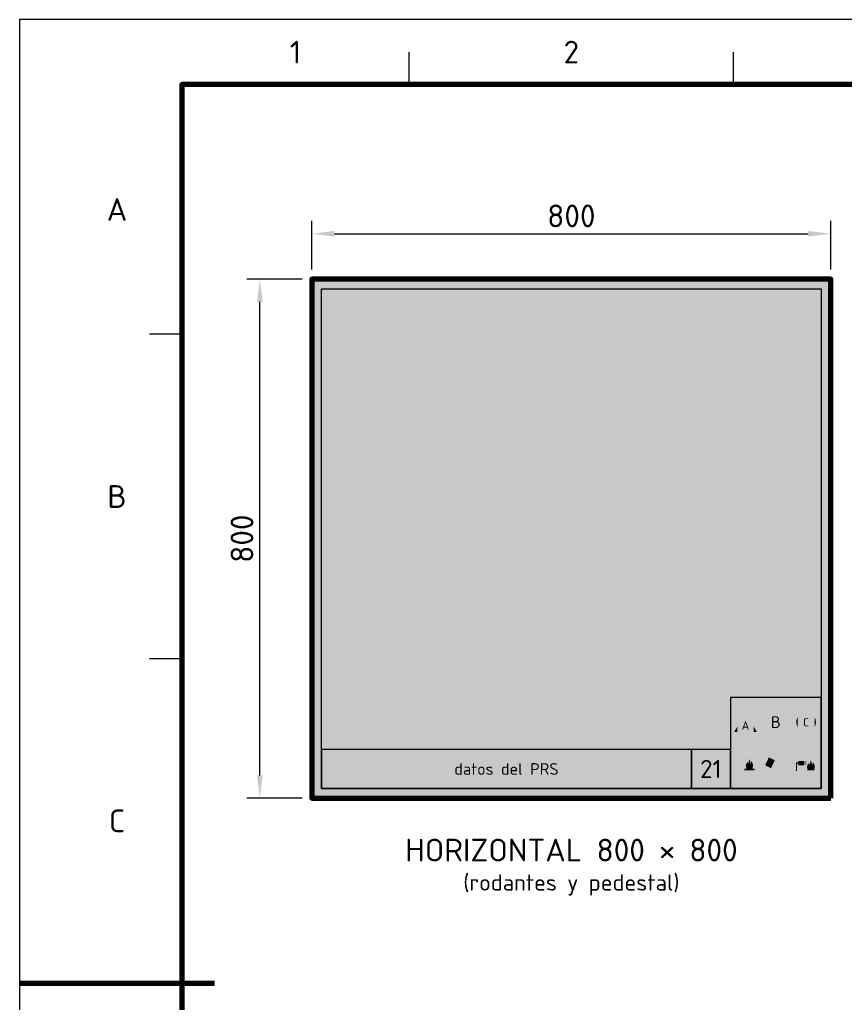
# Model space of a CAD drawing. Header units: millimetres. Extents: x 0 to 420, y 0 to 297.
# Drawn here: x 0 to 127.1, y 145.5 to 297 of the extents above; entities that cross this region are included whole.
import ezdxf
from ezdxf.enums import TextEntityAlignment as Align

# ---------------------------------------------------------------- set-up
doc = ezdxf.new("R2010")
doc.units = ezdxf.units.MM
for name, color, linetype, lineweight in [('01-VISIBLE', 7, 'CONTINUOUS', 70), ('04-COTA', 3, 'CONTINUOUS', 18), ('05-RAYADO', 8, 'CONTINUOUS', 18), ('06-TEXTO', 7, 'CONTINUOUS', 25), ('07-RECUADRO', 7, 'CONTINUOUS', 70), ('08-FINA', 5, 'CONTINUOUS', 18), ('13-GRAFICA', 30, 'CONTINUOUS', 18)]:
    doc.layers.add(name, color=color, linetype=linetype, lineweight=lineweight)
doc.styles.add('ISO3098', font='isocpeur.ttf')
doc.dimstyles.new('FLAMA-IRAM', dxfattribs={"dimtxt": 3.5, "dimasz": 3.5, "dimexe": 2, "dimexo": 1.5, "dimgap": 1, "dimtad": 1, "dimdec": 1, "dimtxsty": 'ISO3098', "dimblk": 'IRAM_FLECHA', "dimblk1": 'IRAM_FLECHA', "dimblk2": 'IRAM_FLECHA', "dimcen": 2.5, "dimclrd": 7, "dimclre": 7, "dimclrt": 7, "dimazin": 3, "dimtfac": 1, "dimtmove": 0, "dimatfit": 3, "dimlwd": 18, "dimlwe": 18})

# ---------------------------------------------------------------- blocks, each defined once
blk = doc.blocks.new('IRAM_FLECHA')
blk.add_solid([(0, 0), (-1, 0.125), (-1, -0.125)])

msp = doc.modelspace()

# ---------------------------------------------------------------- hatches: boundary and pattern name
at = {"layer": '05-RAYADO', "true_color": 0xcdeb5a}
h = msp.add_hatch(color=7, dxfattribs=at)
h.dxf.hatch_style = 1
h.paths.add_polyline_path([(45, 257), (46.5, 257), (46.5, 255.5), (46.5, 178.5), (46.5, 177), (45, 177)])
h = msp.add_hatch(color=7, dxfattribs=at)
h.dxf.hatch_style = 1
h.paths.add_polyline_path([(123.5, 257), (123.5, 255.5), (46.5, 255.5), (46.5, 257)])
h = msp.add_hatch(color=7, dxfattribs=at)
h.dxf.hatch_style = 1
h.paths.add_polyline_path([(125, 257), (125, 177), (123.5, 177), (123.5, 178.5), (123.5, 255.5), (123.5, 257)])
at = {"layer": '05-RAYADO', "true_color": 0xffffff}
h = msp.add_hatch(color=7, dxfattribs=at)
h.dxf.hatch_style = 1
h.paths.add_polyline_path([(46.5, 184.5), (46.5, 255.5), (123.5, 255.5), (123.5, 192.5), (109.5, 192.5), (109.5, 184.5)])
at = {"layer": '05-RAYADO', "true_color": 0xc81e2d}
h = msp.add_hatch(color=7, dxfattribs=at)
h.dxf.hatch_style = 1
h.paths.add_polyline_path([(46.5, 255.211), (46.5, 255.5), (46.789, 255.5)])
h = msp.add_hatch(color=7, dxfattribs=at)
h.dxf.hatch_style = 1
h.paths.add_polyline_path([(46.5, 226.926), (46.5, 241.069), (60.931, 255.5), (75.074, 255.5)])
h = msp.add_hatch(color=7, dxfattribs=at)
h.dxf.hatch_style = 1
h.paths.add_polyline_path([(46.5, 198.642), (46.5, 212.784), (89.216, 255.5), (103.358, 255.5)])
h = msp.add_hatch(color=7, dxfattribs=at)
h.dxf.hatch_style = 1
h.paths.add_polyline_path([(46.5, 184.5), (117.5, 255.5), (123.5, 255.5), (123.5, 247.358), (60.642, 184.5)])
h = msp.add_hatch(color=7, dxfattribs=at)
h.dxf.hatch_style = 1
h.paths.add_polyline_path([(74.784, 184.5), (123.5, 233.216), (123.5, 219.074), (88.926, 184.5)])
h = msp.add_hatch(color=7, dxfattribs=at)
h.dxf.hatch_style = 1
h.paths.add_polyline_path([(123.5, 204.931), (123.5, 192.5), (111.069, 192.5)])
at = {"layer": '05-RAYADO', "true_color": 0xffffff}
h = msp.add_hatch(color=7, dxfattribs=at)
h.dxf.hatch_style = 1
h.paths.add_polyline_path([(123.5, 178.5), (123.5, 192.5), (109.5, 192.5), (109.5, 178.5)])
at = {"layer": '05-RAYADO', "true_color": 0xc81e2d}
h = msp.add_hatch(color=7, dxfattribs=at)
h.dxf.hatch_style = 1
h.paths.add_polyline_path([(103.069, 184.5), (109.5, 190.931), (109.5, 184.5)])
at = {"layer": '05-RAYADO', "true_color": 0x009146}
h = msp.add_hatch(color=7, dxfattribs=at)
h.dxf.hatch_style = 1
h.paths.add_polyline_path([(113.103, 188.033), (113.103, 187.483), (111.833, 189.682), (110.564, 187.483), (110.564, 188.033), (111.833, 190.232)])
at = {"layer": '05-RAYADO', "true_color": 0xc81e2d}
h = msp.add_hatch(color=7, dxfattribs=at)
h.dxf.hatch_style = 1
h.paths.add_polyline_path([(114.988, 190.232), (115.29, 190.232), (115.29, 189.93), (115.29, 187.51), (115.29, 187.208), (114.988, 187.208)])
h = msp.add_hatch(color=7, dxfattribs=at)
h.dxf.hatch_style = 1
h.paths.add_polyline_path([(117.71, 190.232), (117.71, 189.93), (115.29, 189.93), (115.29, 190.232)])
h = msp.add_hatch(color=7, dxfattribs=at)
h.dxf.hatch_style = 1
h.paths.add_polyline_path([(118.012, 190.232), (118.012, 187.208), (117.71, 187.208), (117.71, 187.51), (117.71, 189.93), (117.71, 190.232)])
at = {"layer": '05-RAYADO', "true_color": 0x0096d7}
h = msp.add_hatch(color=7, dxfattribs=at)
h.dxf.hatch_style = 1
h.paths.add_polyline_path([(119.857, 187.964), (119.841, 187.993), (119.826, 188.022), (119.811, 188.051), (119.796, 188.081), (119.783, 188.111), (119.77, 188.141), (119.757, 188.172), (119.746, 188.203), (119.735, 188.234), (119.725, 188.265), (119.715, 188.297), (119.706, 188.329), (119.698, 188.361), (119.691, 188.393), (119.684, 188.425), (119.678, 188.457), (119.672, 188.49), (119.668, 188.523), (119.664, 188.555), (119.66, 188.588), (119.658, 188.621), (119.656, 188.654), (119.655, 188.687), (119.655, 188.72), (119.655, 188.753), (119.656, 188.786), (119.658, 188.819), (119.66, 188.852), (119.664, 188.885), (119.668, 188.917), (119.672, 188.95), (119.678, 188.983), (119.684, 189.015), (119.691, 189.047), (119.698, 189.079), (119.706, 189.111), (119.715, 189.143), (119.725, 189.175), (119.735, 189.206), (119.746, 189.237), (119.757, 189.268), (119.77, 189.299), (119.783, 189.329), (119.796, 189.359), (119.811, 189.389), (119.826, 189.418), (119.841, 189.447), (119.857, 189.476), (119.871, 189.499), (119.871, 188.72), (119.871, 187.941)])
h = msp.add_hatch(color=7, dxfattribs=at)
h.dxf.hatch_style = 1
h.paths.add_polyline_path([(119.874, 189.504), (119.891, 189.532), (119.909, 189.56), (119.928, 189.587), (119.947, 189.614), (119.967, 189.64), (119.987, 189.666), (120.008, 189.692), (120.03, 189.717), (120.052, 189.741), (120.074, 189.766), (120.098, 189.789), (120.121, 189.812), (120.145, 189.835), (120.17, 189.857), (120.195, 189.878), (120.22, 189.899), (120.246, 189.92), (120.273, 189.939), (120.299, 189.959), (120.327, 189.977), (120.354, 189.995), (120.382, 190.013), (120.411, 190.029), (120.439, 190.046), (120.469, 190.061), (120.498, 190.076), (120.528, 190.09), (120.558, 190.104), (120.588, 190.117), (120.619, 190.129), (120.65, 190.141), (120.681, 190.152), (120.712, 190.162), (120.744, 190.172), (120.775, 190.18), (120.807, 190.189), (120.839, 190.196), (120.872, 190.203), (120.904, 190.209), (120.937, 190.214), (120.969, 190.219), (121.002, 190.223), (121.035, 190.226), (121.068, 190.229), (121.101, 190.231), (121.134, 190.232), (121.167, 190.232), (121.2, 190.232), (121.233, 190.231), (121.266, 190.229), (121.298, 190.226), (121.331, 190.223), (121.364, 190.219), (121.397, 190.214), (121.429, 190.209), (121.462, 190.203), (121.494, 190.196), (121.526, 190.189), (121.558, 190.18), (121.59, 190.172), (121.621, 190.162), (121.653, 190.152), (121.684, 190.141), (121.715, 190.129), (121.745, 190.117), (121.776, 190.104), (121.806, 190.09), (121.835, 190.076), (121.865, 190.061), (121.894, 190.046), (121.923, 190.029), (121.951, 190.013), (121.979, 189.995), (122.007, 189.977), (122.034, 189.959), (122.061, 189.939), (122.087, 189.92), (122.113, 189.899), (122.139, 189.878), (122.164, 189.857), (122.188, 189.835), (122.212, 189.812), (122.236, 189.789), (122.259, 189.766), (122.281, 189.741), (122.303, 189.717), (122.325, 189.692), (122.346, 189.666), (122.366, 189.64), (122.386, 189.614), (122.405, 189.587), (122.424, 189.56), (122.442, 189.532), (122.459, 189.504), (122.463, 189.499), (122.463, 188.72), (122.462, 188.748), (122.461, 188.777), (122.46, 188.805), (122.458, 188.833), (122.455, 188.861), (122.452, 188.889), (122.448, 188.917), (122.443, 188.945), (122.438, 188.973), (122.432, 189.001), (122.426, 189.028), (122.418, 189.055), (122.411, 189.083), (122.403, 189.11), (122.394, 189.137), (122.384, 189.163), (122.375, 189.19), (122.364, 189.216), (122.353, 189.242), (122.341, 189.268), (122.329, 189.293), (122.316, 189.318), (122.303, 189.343), (122.289, 189.368), (122.275, 189.392), (122.26, 189.416), (122.244, 189.44), (122.228, 189.463), (122.212, 189.486), (122.195, 189.509), (122.177, 189.531), (122.159, 189.553), (122.141, 189.575), (122.122, 189.596), (122.103, 189.616), (122.083, 189.636), (122.063, 189.656), (122.042, 189.676), (122.021, 189.694), (122, 189.713), (121.978, 189.731), (121.956, 189.748), (121.933, 189.765), (121.91, 189.782), (121.887, 189.798), (121.863, 189.813), (121.839, 189.828), (121.815, 189.842), (121.79, 189.856), (121.765, 189.87), (121.74, 189.882), (121.714, 189.895), (121.689, 189.906), (121.663, 189.917), (121.636, 189.928), (121.61, 189.938), (121.583, 189.947), (121.556, 189.956), (121.529, 189.964), (121.502, 189.972), (121.475, 189.979), (121.447, 189.985), (121.42, 189.991), (121.392, 189.996), (121.364, 190.001), (121.336, 190.005), (121.308, 190.008), (121.28, 190.011), (121.251, 190.013), (121.223, 190.015), (121.195, 190.016), (121.167, 190.016), (121.138, 190.016), (121.11, 190.015), (121.082, 190.013), (121.054, 190.011), (121.026, 190.008), (120.998, 190.005), (120.97, 190.001), (120.942, 189.996), (120.914, 189.991), (120.886, 189.985), (120.859, 189.979), (120.831, 189.972), (120.804, 189.964), (120.777, 189.956), (120.75, 189.947), (120.723, 189.938), (120.697, 189.928), (120.671, 189.917), (120.645, 189.906), (120.619, 189.895), (120.593, 189.882), (120.568, 189.87), (120.543, 189.856), (120.519, 189.842), (120.494, 189.828), (120.47, 189.813), (120.447, 189.798), (120.423, 189.782), (120.4, 189.765), (120.378, 189.748), (120.355, 189.731), (120.334, 189.713), (120.312, 189.694), (120.291, 189.676), (120.27, 189.656), (120.25, 189.636), (120.23, 189.616), (120.211, 189.596), (120.192, 189.575), (120.174, 189.553), (120.156, 189.531), (120.138, 189.509), (120.122, 189.486), (120.105, 189.463), (120.089, 189.44), (120.074, 189.416), (120.059, 189.392), (120.044, 189.368), (120.03, 189.343), (120.017, 189.318), (120.004, 189.293), (119.992, 189.268), (119.98, 189.242), (119.969, 189.216), (119.959, 189.19), (119.949, 189.163), (119.939, 189.137), (119.931, 189.11), (119.922, 189.083), (119.915, 189.055), (119.908, 189.028), (119.901, 189.001), (119.896, 188.973), (119.89, 188.945), (119.886, 188.917), (119.882, 188.889), (119.878, 188.861), (119.876, 188.833), (119.873, 188.805), (119.872, 188.777), (119.871, 188.748), (119.871, 188.72), (119.871, 189.499)])
h = msp.add_hatch(color=7, dxfattribs=at)
h.dxf.hatch_style = 1
h.paths.add_polyline_path([(122.677, 188.654), (122.675, 188.621), (122.673, 188.588), (122.67, 188.555), (122.666, 188.523), (122.661, 188.49), (122.656, 188.457), (122.65, 188.425), (122.643, 188.393), (122.635, 188.361), (122.627, 188.329), (122.618, 188.297), (122.609, 188.265), (122.598, 188.234), (122.587, 188.203), (122.576, 188.172), (122.564, 188.141), (122.551, 188.111), (122.537, 188.081), (122.523, 188.051), (122.508, 188.022), (122.492, 187.993), (122.476, 187.964), (122.463, 187.941), (122.463, 188.72), (122.463, 189.499), (122.476, 189.476), (122.492, 189.447), (122.508, 189.418), (122.523, 189.389), (122.537, 189.359), (122.551, 189.329), (122.564, 189.299), (122.576, 189.268), (122.587, 189.237), (122.598, 189.206), (122.609, 189.175), (122.618, 189.143), (122.627, 189.111), (122.635, 189.079), (122.643, 189.047), (122.65, 189.015), (122.656, 188.983), (122.661, 188.95), (122.666, 188.917), (122.67, 188.885), (122.673, 188.852), (122.675, 188.819), (122.677, 188.786), (122.678, 188.753), (122.679, 188.72), (122.678, 188.687)])
at = {"layer": '05-RAYADO', "true_color": 0x009146}
h = msp.add_hatch(color=7, dxfattribs=at)
h.dxf.hatch_style = 1
h.paths.add_polyline_path([(110.087, 187.208), (110.564, 188.033), (110.564, 187.483), (110.564, 187.208)])
h = msp.add_hatch(color=7, dxfattribs=at)
h.dxf.hatch_style = 1
h.paths.add_polyline_path([(113.579, 187.208), (113.103, 187.208), (113.103, 187.483), (113.103, 188.033)])
at = {"layer": '05-RAYADO', "true_color": 0x0096d7}
h = msp.add_hatch(color=7, dxfattribs=at)
h.dxf.hatch_style = 1
h.paths.add_polyline_path([(122.459, 187.936), (122.442, 187.908), (122.424, 187.88), (122.405, 187.853), (122.386, 187.826), (122.366, 187.8), (122.346, 187.774), (122.325, 187.748), (122.303, 187.723), (122.281, 187.699), (122.259, 187.674), (122.236, 187.651), (122.212, 187.628), (122.188, 187.605), (122.164, 187.583), (122.139, 187.562), (122.113, 187.541), (122.087, 187.52), (122.061, 187.501), (122.034, 187.481), (122.007, 187.463), (121.979, 187.445), (121.951, 187.427), (121.923, 187.411), (121.894, 187.394), (121.865, 187.379), (121.835, 187.364), (121.806, 187.35), (121.776, 187.336), (121.745, 187.323), (121.715, 187.311), (121.684, 187.299), (121.653, 187.288), (121.621, 187.278), (121.59, 187.268), (121.558, 187.26), (121.526, 187.251), (121.494, 187.244), (121.462, 187.237), (121.429, 187.231), (121.397, 187.226), (121.364, 187.221), (121.331, 187.217), (121.298, 187.214), (121.266, 187.211), (121.233, 187.209), (121.2, 187.208), (121.167, 187.208), (121.134, 187.208), (121.101, 187.209), (121.068, 187.211), (121.035, 187.214), (121.002, 187.217), (120.969, 187.221), (120.937, 187.226), (120.904, 187.231), (120.872, 187.237), (120.839, 187.244), (120.807, 187.251), (120.775, 187.26), (120.744, 187.268), (120.712, 187.278), (120.681, 187.288), (120.65, 187.299), (120.619, 187.311), (120.588, 187.323), (120.558, 187.336), (120.528, 187.35), (120.498, 187.364), (120.469, 187.379), (120.439, 187.394), (120.411, 187.411), (120.382, 187.427), (120.354, 187.445), (120.327, 187.463), (120.299, 187.481), (120.273, 187.501), (120.246, 187.52), (120.22, 187.541), (120.195, 187.562), (120.17, 187.583), (120.145, 187.605), (120.121, 187.628), (120.098, 187.651), (120.074, 187.674), (120.052, 187.699), (120.03, 187.723), (120.008, 187.748), (119.987, 187.774), (119.967, 187.8), (119.947, 187.826), (119.928, 187.853), (119.909, 187.88), (119.891, 187.908), (119.874, 187.936), (119.871, 187.941), (119.871, 188.72), (119.871, 188.692), (119.872, 188.663), (119.873, 188.635), (119.876, 188.607), (119.878, 188.579), (119.882, 188.551), (119.886, 188.523), (119.89, 188.495), (119.896, 188.467), (119.901, 188.439), (119.908, 188.412), (119.915, 188.385), (119.922, 188.357), (119.931, 188.33), (119.939, 188.303), (119.949, 188.277), (119.959, 188.25), (119.969, 188.224), (119.98, 188.198), (119.992, 188.172), (120.004, 188.147), (120.017, 188.122), (120.03, 188.097), (120.044, 188.072), (120.059, 188.048), (120.074, 188.024), (120.089, 188), (120.105, 187.977), (120.122, 187.954), (120.138, 187.931), (120.156, 187.909), (120.174, 187.887), (120.192, 187.865), (120.211, 187.844), (120.23, 187.824), (120.25, 187.804), (120.27, 187.784), (120.291, 187.764), (120.312, 187.746), (120.334, 187.727), (120.355, 187.709), (120.378, 187.692), (120.4, 187.675), (120.423, 187.658), (120.447, 187.642), (120.47, 187.627), (120.494, 187.612), (120.519, 187.598), (120.543, 187.584), (120.568, 187.57), (120.593, 187.558), (120.619, 187.545), (120.645, 187.534), (120.671, 187.523), (120.697, 187.512), (120.723, 187.502), (120.75, 187.493), (120.777, 187.484), (120.804, 187.476), (120.831, 187.468), (120.859, 187.461), (120.886, 187.455), (120.914, 187.449), (120.942, 187.444), (120.97, 187.439), (120.998, 187.435), (121.026, 187.432), (121.054, 187.429), (121.082, 187.427), (121.11, 187.425), (121.138, 187.424), (121.167, 187.424), (121.195, 187.424), (121.223, 187.425), (121.251, 187.427), (121.28, 187.429), (121.308, 187.432), (121.336, 187.435), (121.364, 187.439), (121.392, 187.444), (121.42, 187.449), (121.447, 187.455), (121.475, 187.461), (121.502, 187.468), (121.529, 187.476), (121.556, 187.484), (121.583, 187.493), (121.61, 187.502), (121.636, 187.512), (121.663, 187.523), (121.689, 187.534), (121.714, 187.545), (121.74, 187.558), (121.765, 187.57), (121.79, 187.584), (121.815, 187.598), (121.839, 187.612), (121.863, 187.627), (121.887, 187.642), (121.91, 187.658), (121.933, 187.675), (121.956, 187.692), (121.978, 187.709), (122, 187.727), (122.021, 187.746), (122.042, 187.764), (122.063, 187.784), (122.083, 187.804), (122.103, 187.824), (122.122, 187.844), (122.141, 187.865), (122.159, 187.887), (122.177, 187.909), (122.195, 187.931), (122.212, 187.954), (122.228, 187.977), (122.244, 188), (122.26, 188.024), (122.275, 188.048), (122.289, 188.072), (122.303, 188.097), (122.316, 188.122), (122.329, 188.147), (122.341, 188.172), (122.353, 188.198), (122.364, 188.224), (122.375, 188.25), (122.384, 188.277), (122.394, 188.303), (122.403, 188.33), (122.411, 188.357), (122.418, 188.385), (122.426, 188.412), (122.432, 188.439), (122.438, 188.467), (122.443, 188.495), (122.448, 188.523), (122.452, 188.551), (122.455, 188.579), (122.458, 188.607), (122.46, 188.635), (122.461, 188.663), (122.462, 188.692), (122.463, 188.72), (122.463, 187.941)])
at = {"layer": '05-RAYADO', "true_color": 0x009146}
h = msp.add_hatch(color=7, dxfattribs=at)
h.dxf.hatch_style = 1
h.paths.add_polyline_path([(110.564, 187.208), (110.564, 187.483), (113.103, 187.483), (113.103, 187.208)])
at = {"layer": '05-RAYADO', "true_color": 0xc81e2d}
h = msp.add_hatch(color=7, dxfattribs=at)
h.dxf.hatch_style = 1
h.paths.add_polyline_path([(115.29, 187.208), (115.29, 187.51), (117.71, 187.51), (117.71, 187.208)])
at = {"layer": '05-RAYADO', "true_color": 0xffffff}
h = msp.add_hatch(color=7, dxfattribs=at)
h.dxf.hatch_style = 1
h.paths.add_polyline_path([(103.5, 178.5), (103.5, 184.5), (46.5, 184.5), (46.5, 178.5)])
h = msp.add_hatch(color=7, dxfattribs=at)
h.dxf.hatch_style = 1
h.paths.add_polyline_path([(109.5, 178.5), (109.5, 184.5), (103.5, 184.5), (103.5, 178.5)])
at = {"layer": '05-RAYADO', "true_color": 0x009146}
h = msp.add_hatch(color=7, dxfattribs=at)
h.dxf.hatch_style = 1
h.paths.add_polyline_path([(113.513, 180.942), (113.512, 180.922), (113.509, 180.902), (113.505, 180.883), (113.498, 180.864), (113.49, 180.847), (113.479, 180.83), (113.468, 180.814), (113.454, 180.799), (113.44, 180.786), (113.424, 180.774), (113.407, 180.764), (113.389, 180.755), (113.37, 180.749), (113.351, 180.744), (113.331, 180.741), (113.312, 180.74), (110.355, 180.74), (110.335, 180.741), (110.316, 180.744), (110.296, 180.749), (110.278, 180.755), (110.26, 180.764), (110.243, 180.774), (110.227, 180.786), (110.212, 180.799), (110.199, 180.814), (110.187, 180.83), (110.177, 180.847), (110.169, 180.864), (110.162, 180.883), (110.157, 180.902), (110.154, 180.922), (110.153, 180.942), (110.153, 183.898), (110.154, 183.918), (110.157, 183.938), (110.162, 183.957), (110.169, 183.976), (110.177, 183.993), (110.187, 184.01), (110.199, 184.026), (110.212, 184.041), (110.227, 184.054), (110.243, 184.066), (110.26, 184.076), (110.278, 184.085), (110.296, 184.091), (110.316, 184.096), (110.335, 184.099), (110.355, 184.1), (113.312, 184.1), (113.331, 184.099), (113.351, 184.096), (113.37, 184.091), (113.389, 184.085), (113.407, 184.076), (113.424, 184.066), (113.44, 184.054), (113.454, 184.041), (113.468, 184.026), (113.479, 184.01), (113.49, 183.993), (113.498, 183.976), (113.505, 183.957), (113.509, 183.938), (113.512, 183.918), (113.513, 183.898)])
at = {"layer": '05-RAYADO', "true_color": 0xffffff}
h = msp.add_hatch(color=7, dxfattribs=at)
h.dxf.hatch_style = 1
h.paths.add_polyline_path([(110.389, 182.689), (110.389, 182.857), (110.738, 182.857), (110.684, 183.233), (110.845, 183.556), (110.926, 183.394), (111.061, 183.824), (111.195, 183.341), (111.249, 183.663), (111.437, 183.287), (111.383, 182.857), (111.733, 182.857), (111.733, 182.689), (111.665, 182.689), (111.565, 181.278), (110.557, 181.278), (110.456, 182.689)])
at = {"layer": '05-RAYADO', "true_color": 0xc81e2d}
h = msp.add_hatch(color=7, dxfattribs=at)
h.dxf.hatch_style = 1
h.paths.add_polyline_path([(118.18, 180.942), (118.179, 180.922), (118.176, 180.902), (118.171, 180.883), (118.165, 180.864), (118.156, 180.847), (118.146, 180.83), (118.134, 180.814), (118.121, 180.799), (118.106, 180.786), (118.09, 180.774), (118.073, 180.764), (118.056, 180.755), (118.037, 180.749), (118.018, 180.744), (117.998, 180.741), (117.978, 180.74), (115.022, 180.74), (115.002, 180.741), (114.982, 180.744), (114.963, 180.749), (114.944, 180.755), (114.927, 180.764), (114.91, 180.774), (114.894, 180.786), (114.879, 180.799), (114.866, 180.814), (114.854, 180.83), (114.844, 180.847), (114.835, 180.864), (114.829, 180.883), (114.824, 180.902), (114.821, 180.922), (114.82, 180.942), (114.82, 183.898), (114.821, 183.918), (114.824, 183.938), (114.829, 183.957), (114.835, 183.976), (114.844, 183.993), (114.854, 184.01), (114.866, 184.026), (114.879, 184.041), (114.894, 184.054), (114.91, 184.066), (114.927, 184.076), (114.944, 184.085), (114.963, 184.091), (114.982, 184.096), (115.002, 184.099), (115.022, 184.1), (117.978, 184.1), (117.998, 184.099), (118.018, 184.096), (118.037, 184.091), (118.056, 184.085), (118.073, 184.076), (118.09, 184.066), (118.106, 184.054), (118.121, 184.041), (118.134, 184.026), (118.146, 184.01), (118.156, 183.993), (118.165, 183.976), (118.171, 183.957), (118.176, 183.938), (118.179, 183.918), (118.18, 183.898)])
at = {"layer": '05-RAYADO', "true_color": 0x0096d7}
h = msp.add_hatch(color=7, dxfattribs=at)
h.dxf.hatch_style = 1
h.paths.add_polyline_path([(122.847, 180.942), (122.846, 180.922), (122.843, 180.902), (122.838, 180.883), (122.831, 180.864), (122.823, 180.847), (122.813, 180.83), (122.801, 180.814), (122.788, 180.799), (122.773, 180.786), (122.757, 180.774), (122.74, 180.764), (122.722, 180.755), (122.704, 180.749), (122.684, 180.744), (122.665, 180.741), (122.645, 180.74), (119.688, 180.74), (119.669, 180.741), (119.649, 180.744), (119.63, 180.749), (119.611, 180.755), (119.593, 180.764), (119.576, 180.774), (119.56, 180.786), (119.546, 180.799), (119.532, 180.814), (119.521, 180.83), (119.51, 180.847), (119.502, 180.864), (119.495, 180.883), (119.491, 180.902), (119.488, 180.922), (119.487, 180.942), (119.487, 183.898), (119.488, 183.918), (119.491, 183.938), (119.495, 183.957), (119.502, 183.976), (119.51, 183.993), (119.521, 184.01), (119.532, 184.026), (119.546, 184.041), (119.56, 184.054), (119.576, 184.066), (119.593, 184.076), (119.611, 184.085), (119.63, 184.091), (119.649, 184.096), (119.669, 184.099), (119.688, 184.1), (122.645, 184.1), (122.665, 184.099), (122.684, 184.096), (122.704, 184.091), (122.722, 184.085), (122.74, 184.076), (122.757, 184.066), (122.773, 184.054), (122.788, 184.041), (122.801, 184.026), (122.813, 184.01), (122.823, 183.993), (122.831, 183.976), (122.838, 183.957), (122.843, 183.938), (122.846, 183.918), (122.847, 183.898)])
at = {"layer": '05-RAYADO', "true_color": 0xffffff}
h = msp.add_hatch(color=7, dxfattribs=at)
h.dxf.hatch_style = 1
h.paths.add_polyline_path([(113.149, 181.541), (113.162, 181.536), (113.173, 181.531), (113.185, 181.524), (113.195, 181.516), (113.205, 181.507), (113.214, 181.497), (113.222, 181.487), (113.229, 181.475), (113.234, 181.463), (113.239, 181.451), (113.242, 181.438), (113.244, 181.425), (113.245, 181.412), (113.244, 181.399), (113.242, 181.386), (113.239, 181.373), (113.234, 181.361), (113.229, 181.349), (113.222, 181.337), (113.214, 181.327), (113.205, 181.317), (113.195, 181.308), (113.185, 181.3), (113.173, 181.293), (113.162, 181.288), (113.149, 181.283), (113.136, 181.28), (113.123, 181.278), (113.11, 181.278), (111.766, 181.278), (111.753, 181.278), (111.74, 181.28), (111.727, 181.283), (111.715, 181.288), (111.703, 181.293), (111.691, 181.3), (111.681, 181.308), (111.671, 181.317), (111.662, 181.327), (111.654, 181.337), (111.648, 181.349), (111.642, 181.361), (111.638, 181.373), (111.634, 181.386), (111.632, 181.399), (111.632, 181.412), (111.632, 181.425), (111.634, 181.438), (111.638, 181.451), (111.642, 181.463), (111.648, 181.475), (111.654, 181.487), (111.662, 181.497), (111.671, 181.507), (111.681, 181.516), (111.691, 181.524), (111.703, 181.531), (111.715, 181.536), (111.727, 181.541), (111.74, 181.544), (111.753, 181.546), (111.766, 181.546), (111.954, 181.546), (111.874, 182.111), (112.116, 182.595), (112.237, 182.353), (112.438, 182.998), (112.64, 182.272), (112.72, 182.756), (113.003, 182.192), (112.922, 181.546), (113.11, 181.546), (113.123, 181.546), (113.136, 181.544)])
h = msp.add_hatch(color=7, dxfattribs=at)
h.dxf.hatch_style = 1
h.paths.add_polyline_path([(115.42, 183.276), (116.334, 182.85), (115.766, 181.632), (114.954, 182.01), (114.954, 182.277)])
h = msp.add_hatch(color=7, dxfattribs=at)
h.dxf.hatch_style = 1
h.paths.add_polyline_path([(117.777, 181.278), (115.828, 181.278), (115.828, 181.446), (116.581, 181.446), (116.493, 182.057), (116.755, 182.581), (116.886, 182.319), (117.105, 183.018), (117.323, 182.232), (117.411, 182.756), (117.716, 182.144), (117.629, 181.446), (117.777, 181.446)])
h = msp.add_hatch(color=7, dxfattribs=at)
h.dxf.hatch_style = 1
h.paths.add_polyline_path([(119.957, 182.319), (119.789, 182.319), (119.789, 181.278), (119.789, 181.268), (119.787, 181.258), (119.785, 181.248), (119.781, 181.239), (119.777, 181.23), (119.772, 181.222), (119.766, 181.214), (119.76, 181.206), (119.752, 181.2), (119.744, 181.194), (119.736, 181.189), (119.727, 181.184), (119.718, 181.181), (119.708, 181.179), (119.698, 181.177), (119.688, 181.177), (119.678, 181.177), (119.669, 181.179), (119.659, 181.181), (119.65, 181.184), (119.641, 181.189), (119.632, 181.194), (119.624, 181.2), (119.621, 181.203), (119.621, 182.495), (119.624, 182.498), (119.632, 182.504), (119.641, 182.509), (119.65, 182.513), (119.659, 182.516), (119.669, 182.519), (119.678, 182.52), (119.688, 182.521), (119.957, 182.521), (119.957, 182.756), (120.831, 182.756), (120.831, 182.622), (121.234, 182.622), (121.234, 182.521), (120.831, 182.521), (120.831, 182.319), (121.234, 182.319), (121.234, 182.218), (120.831, 182.218), (120.831, 182.084), (119.957, 182.084)])
h = msp.add_hatch(color=7, dxfattribs=at)
h.dxf.hatch_style = 1
h.paths.add_polyline_path([(121.294, 181.889), (121.556, 182.413), (121.687, 182.151), (121.906, 182.85), (122.124, 182.064), (122.212, 182.588), (122.517, 181.976), (122.43, 181.278), (121.382, 181.278)])
at = {"layer": '05-RAYADO', "true_color": 0xcdeb5a}
h = msp.add_hatch(color=7, dxfattribs=at)
h.dxf.hatch_style = 1
h.paths.add_polyline_path([(46.5, 177), (46.5, 178.5), (123.5, 178.5), (123.5, 177)])

# ---------------------------------------------------------------- linework, layer by layer
at = {"layer": '01-VISIBLE'}
msp.add_lwpolyline([(125, 177), (125, 257), (45, 257), (45, 177), (125, 177)], close=True, dxfattribs=at)
at = {"layer": '07-RECUADRO'}
msp.add_line((0, 148.5), (30, 148.5), dxfattribs=at)
msp.add_lwpolyline([(25, 10), (410, 10), (410, 287), (25, 287)], close=True, dxfattribs=at)
at = {"layer": '08-FINA'}
for p, q in [((60, 287), (60, 292)), ((110, 287), (110, 292)), ((25, 248.5), (20, 248.5)), ((25, 198.5), (20, 198.5))]:
    msp.add_line(p, q, dxfattribs=at)
for points in [[(0, 0), (420, 0), (420, 297), (0, 297)], [(123.5, 178.5), (46.5, 178.5), (46.5, 255.5), (123.5, 255.5), (123.5, 178.5)], [(123.5, 178.5), (123.5, 192.5), (109.5, 192.5), (109.5, 178.5), (123.5, 178.5)], [(103.5, 178.5), (103.5, 184.5), (46.5, 184.5), (46.5, 178.5), (103.5, 178.5)], [(109.5, 178.5), (109.5, 184.5), (103.5, 184.5), (103.5, 178.5), (109.5, 178.5)]]:
    msp.add_lwpolyline(points, close=True, dxfattribs=at)

# ---------------------------------------------------------------- texts
at = {"layer": '06-TEXTO', "style": 'ISO3098'}
for s, height, p in [('1', 3.5, (42.5, 292)), ('2', 3.5, (85, 292)), ('A', 3.5, (15, 267.75)), ('B', 3.5, (15, 223.5)), ('C', 3.5, (15, 173.5)), ('HORIZONTAL 800 × 800', 3.5, (85, 169)), ('(rodantes y pedestal)', 2.5, (85, 164))]:
    msp.add_text(s, height=height, dxfattribs=at).set_placement(p, align=Align.MIDDLE_CENTER)
at = {"layer": '13-GRAFICA', "true_color": 0xc81e2d, "style": 'ISO3098'}
msp.add_text('B', height=1.814, dxfattribs=at).set_placement((116.5, 188.72), align=Align.MIDDLE_CENTER)
at = {"layer": '13-GRAFICA', "true_color": 0x0096d7, "style": 'ISO3098'}
msp.add_text('C', height=1.296, dxfattribs=at).set_placement((121.167, 188.72), align=Align.MIDDLE_CENTER)
at = {"layer": '13-GRAFICA', "true_color": 0x009146, "style": 'ISO3098'}
msp.add_text('A', height=1.32, dxfattribs=at).set_placement((111.833, 188.206), align=Align.MIDDLE_CENTER)
at = {"layer": '13-GRAFICA', "style": 'ISO3098'}
for s, height, p in [('datos del PRS', 1.8, (75, 181.5)), ('21', 2.8, (106.5, 181.5))]:
    msp.add_text(s, height=height, dxfattribs=at).set_placement(p, align=Align.MIDDLE_CENTER)

# ---------------------------------------------------------------- dimensions: what is measured, and where the dimension line sits
at = {"layer": '04-COTA'}
msp.add_linear_dim(base=(45, 264), p1=(45, 257), p2=(125, 257), dimstyle='FLAMA-IRAM', override={"dimlfac": 10}, dxfattribs=at).render()
msp.add_linear_dim(base=(37, 177), p1=(45, 177), p2=(45, 257), angle=90, dimstyle='FLAMA-IRAM', override={"dimlfac": 10}, dxfattribs=at).render()

doc.saveas('drawing.dxf')
